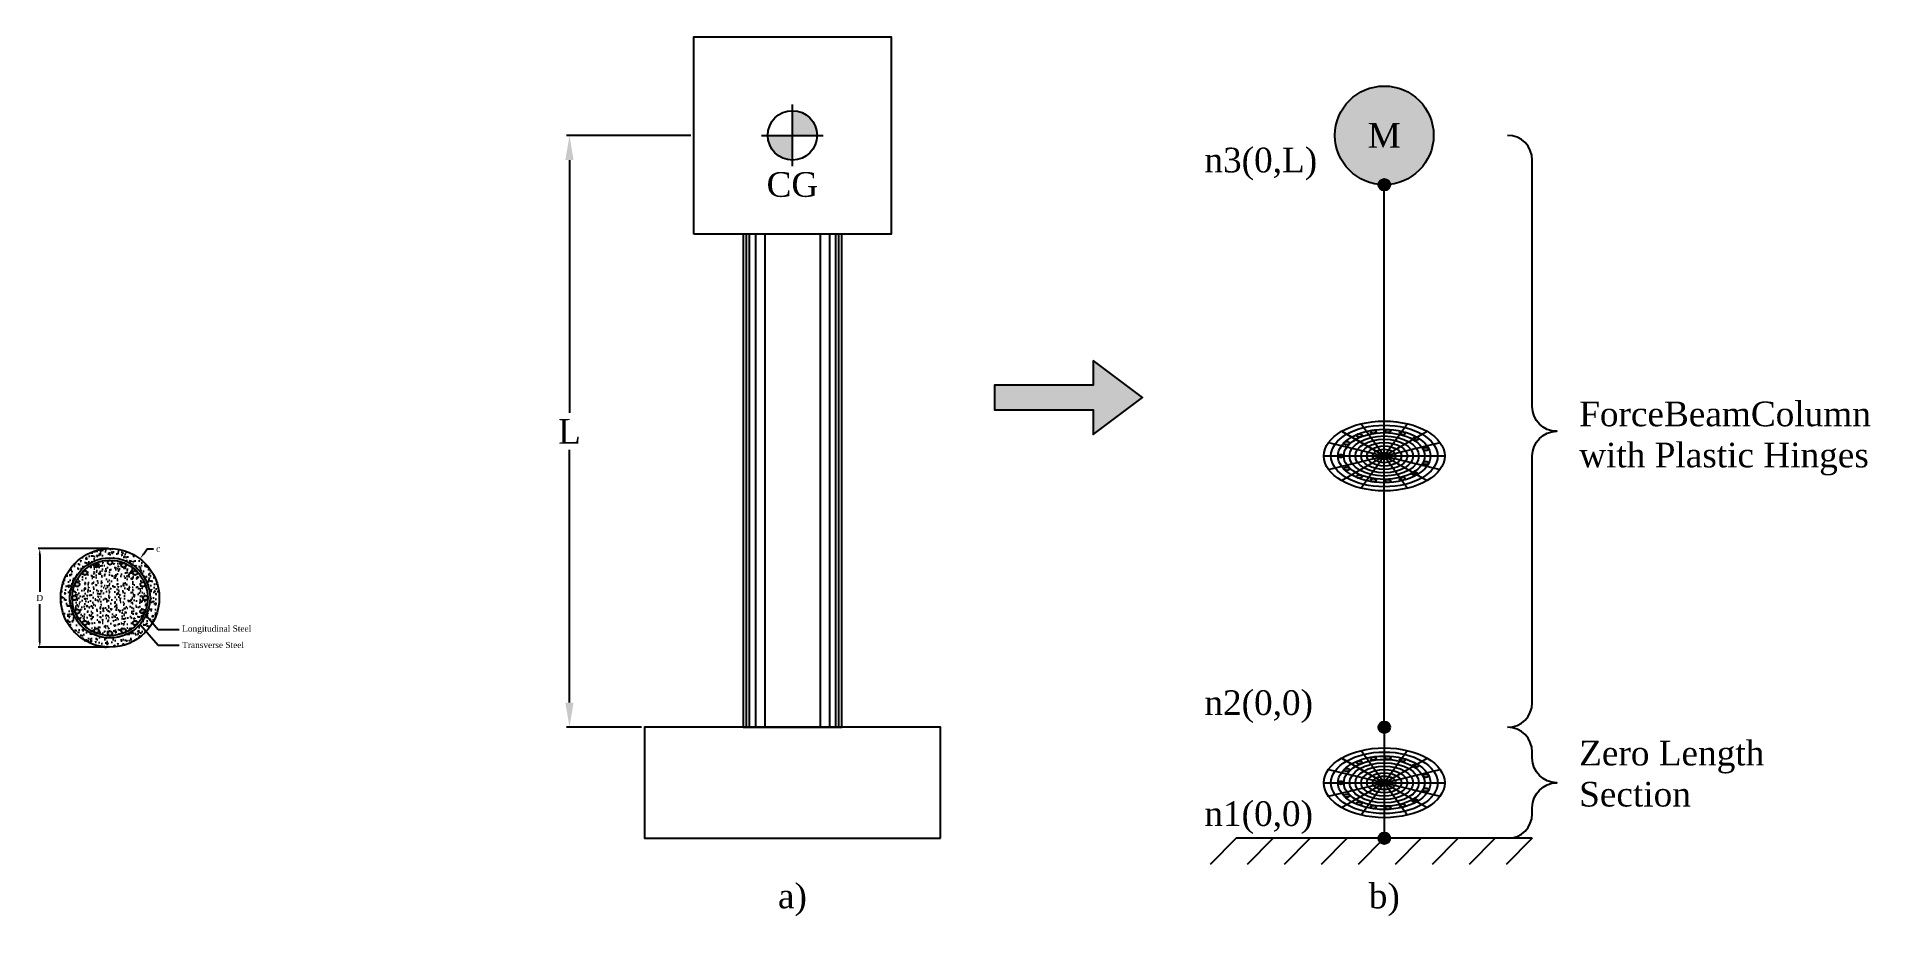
# Model space of a CAD drawing. Header units: inches. Extents: x -99 to 199, y -13 to 130.
import ezdxf

# ---------------------------------------------------------------- set-up
doc = ezdxf.new("R2010")
doc.units = ezdxf.units.IN
doc.header["$MEASUREMENT"] = 0
doc.header["$PDMODE"] = 35
for name, color, linetype in [('L01', 1, 'Continuous'), ('L03', 3, 'Continuous'), ('L04', 4, 'Continuous'), ('L05', 5, 'Continuous'), ('L06', 6, 'Continuous'), ('L252', 252, 'Continuous')]:
    doc.layers.add(name, color=color, linetype=linetype)
doc.styles.add('TNR', font='times.ttf')
doc.dimstyles.new('Annnotation_01', dxfattribs={"dimtxt": 1, "dimasz": 1, "dimexe": 0.25, "dimexo": 0.25, "dimgap": 0.5, "dimtad": 0, "dimtih": 1, "dimtoh": 1, "dimdec": 4, "dimzin": 0, "dimdsep": 46, "dimtxsty": 'TNR', "dimcen": 0.25, "dimclrt": 3, "dimadec": 0, "dimazin": 0, "dimtfac": 1, "dimtdec": 4, "dimtofl": 0, "dimtmove": 0, "dimatfit": 3, "dimfxl": 1, "dimtolj": 1, "dimtzin": 0, "dimarcsym": 0})
doc.dimstyles.new('Annnotation_03', dxfattribs={"dimtxt": 4, "dimasz": 4, "dimexe": 0.5, "dimexo": 0.5, "dimgap": 1, "dimtad": 0, "dimtih": 1, "dimtoh": 1, "dimdec": 4, "dimzin": 0, "dimdsep": 46, "dimtxsty": 'TNR', "dimcen": 1, "dimclrt": 3, "dimadec": 0, "dimazin": 0, "dimtfac": 1, "dimtdec": 4, "dimtofl": 0, "dimtmove": 0, "dimatfit": 3, "dimfxl": 1, "dimtolj": 1, "dimtzin": 0, "dimarcsym": 0})
pattern_1 = [(50, (-212, 0), (1.79315, -0.15688), [0.1875, -2.0625]), (355, (-212, 0), (-0.346878, 1.88048), [0.15, -1.65]), (100.4514, (-211.8506, -0.013), (1.446272, 1.7236), [0.15935, -1.752855]), (46.1842, (-212, 0.5), (2.668103, -0.413798), [0.28125, -3.09375]), (96.6356, (-211.7777, 0.4655), (2.336655, 2.435297), [0.239026, -2.629284]), (351.1842, (-212, 0.5), (2.336655, 2.435297), [0.225, -2.475]), (21, (-211.75, 0.375), (1.492268, -1.006547), [0.1875, -2.0625]), (326, (-211.75, 0.375), (0.608288, 1.812875), [0.15, -1.65]), (71.4514, (-211.6256, 0.2911), (2.100556, 0.806328), [0.15935, -1.752855]), (37.5, (-212, 0), (0.0303996, 0.8322346), [0, -1.63, 0, -1.675, 0, -1.65625]), (7.5, (-212, 0), (0.657674, 0.986029), [0, -0.955, 0, -1.5925, 0, -0.63125]), (327.5, (-212.5575, 0), (1.334556, -0.0563872), [0, -0.625, 0, -1.95, 0, -2.5875]), (317.5, (-212.8075, 0), (1.457965, 0.250262), [0, -0.8125, 0, -1.295, 0, -1.8375])]

# ---------------------------------------------------------------- blocks, each defined once
blk = doc.blocks.new('*U1')
blk.add_circle((0, 0), 0.375)
blk = doc.blocks.new('*U2')
at = {"layer": 'L03', "color": 0, "linetype": 'ByBlock', "lineweight": -2, "transparency": 16777216}
for p, rotation in [((91.11, 44.3), 112.4999999999999), ((93.31, 44.73), 89.99999999999991), ((95.51, 44.3), 67.49999999999993), ((88, 41.19), 157.4999999999999), ((89.25, 43.05), 134.9999999999999), ((97.38, 43.05), 44.99999999999995), ((98.62, 41.19), 22.49999999999998), ((87.56, 38.98), 180), ((88, 36.78), 202.4999999999998), ((98.62, 36.78), 337.4999999999997), ((89.25, 34.92), 224.9999999999998), ((91.11, 33.67), 247.4999999999997), ((93.31, 33.23), 269.9999999999998), ((95.51, 33.67), 292.4999999999997), ((97.38, 34.92), 314.9999999999998)]:
    blk.add_blockref('*U1', p, dxfattribs=dict(at, rotation=rotation))
blk.add_blockref('*U1', (99.06, 38.98), dxfattribs=at)
blk = doc.blocks.new('*D5')
at = {"layer": 'Defpoints', "color": 0, "transparency": 16777216}
for p in [(-86.69, 46.98), (-98.08, 30.98), (-86.69, 30.98)]:
    blk.add_point(p, dxfattribs=at)
at = {"layer": 'L01', "color": 0, "lineweight": -2, "transparency": 16777216}
for p, q in [((-86.94, 46.98), (-98.33, 46.98)), ((-98.08, 45.98), (-98.08, 39.98)), ((-98.08, 31.98), (-98.08, 37.98)), ((-86.94, 30.98), (-98.33, 30.98))]:
    blk.add_line(p, q, dxfattribs=at)
at = {"layer": 'L01', "color": 0, "transparency": 16777216}
for points in [[(-98.25, 45.98), (-97.91, 45.98), (-98.08, 46.98)], [(-98.25, 31.98), (-97.91, 31.98), (-98.08, 30.98)]]:
    blk.add_solid(points, dxfattribs=at)
at = {"layer": 'L01', "color": 3, "transparency": 16777216, "insert": (-98.08, 38.98), "char_height": 1, "attachment_point": 5, "style": 'TNR'}
blk.add_mtext('\\A1;D', dxfattribs=at)
blk = doc.blocks.new('*D7')
at = {"layer": 'Defpoints', "color": 0, "transparency": 16777216}
for p in [(-82.1, 45.54), (-81.8, 45.33), (-82.96, 44.31)]:
    blk.add_point(p, dxfattribs=at)
at = {"layer": 'L01', "color": 0, "lineweight": -2, "transparency": 16777216}
for p, q in [((-81.9, 45.39), (-81.59, 45.18)), ((-81.22, 46.15), (-80.65, 46.97)), ((-80.65, 46.97), (-79.65, 46.97)), ((-83.23, 43.28), (-83.81, 42.46)), ((-82.76, 44.17), (-82.45, 43.95))]:
    blk.add_line(p, q, dxfattribs=at)
at = {"layer": 'L01', "color": 0, "transparency": 16777216}
for points in [[(-81.36, 46.24), (-81.09, 46.05), (-81.8, 45.33)], [(-83.37, 43.37), (-83.1, 43.18), (-82.66, 44.1)]]:
    blk.add_solid(points, dxfattribs=at)
at = {"layer": 'L01', "color": 3, "transparency": 16777216, "insert": (-78.87, 46.97), "char_height": 1, "attachment_point": 5, "style": 'TNR'}
blk.add_mtext('\\A1;c', dxfattribs=at)
blk = doc.blocks.new('*D8')
at = {"layer": 'Defpoints', "color": 0, "transparency": 16777216}
for p in [(-12.16, 114), (8, 114), (0, 18)]:
    blk.add_point(p, dxfattribs=at)
at = {"layer": 'L01', "color": 0, "lineweight": -2, "transparency": 16777216}
for p, q in [((7.5, 114), (-12.66, 114)), ((-12.16, 110), (-12.16, 69)), ((-12.16, 22), (-12.16, 63)), ((-0.5, 18), (-12.66, 18))]:
    blk.add_line(p, q, dxfattribs=at)
at = {"layer": 'L01', "color": 0, "transparency": 16777216}
for points in [[(-12.83, 110), (-11.5, 110), (-12.16, 114)], [(-12.83, 22), (-11.5, 22), (-12.16, 18)]]:
    blk.add_solid(points, dxfattribs=at)
at = {"layer": 'L01', "color": 3, "transparency": 16777216, "insert": (-12.16, 66), "char_height": 4, "attachment_point": 5, "style": 'TNR'}
blk.add_mtext('\\A1;L', dxfattribs=at)

msp = doc.modelspace()

# ---------------------------------------------------------------- hatches: boundary and pattern name
at = {"true_color": 0xef3340}
h = msp.add_hatch(color=240, dxfattribs=at)
h.dxf.hatch_style = 1
h.paths.add_polyline_path([(72.78354, 77.49962), (72.78354, 73.49962), (56.78354, 73.49962), (56.78354, 69.49962), (72.78354, 69.49962), (72.78354, 65.49962), (80.78354, 71.49962)])
at = {"layer": 'L03'}
h = msp.add_hatch(color=256, dxfattribs=at)
h.dxf.hatch_style = 1
h.paths.add_polyline_path([(24, 118), (24, 114), (28, 114, 0.414213562)])
h.paths.add_polyline_path([(24, 114), (20, 114, 0.414213562), (24, 110)])
h = msp.add_hatch(color=256, dxfattribs=at)
h.dxf.hatch_style = 1
edge = h.paths.add_edge_path()
edge.add_ellipse((112.95772, 61.99997), major_axis=(-0.45928, 0), ratio=0.577350269, start_angle=0, end_angle=360)
edge = h.paths.add_edge_path()
edge.add_ellipse((113.94923, 59.91976), major_axis=(-0.45928, 0), ratio=0.577350269, start_angle=0, end_angle=360)
edge = h.paths.add_edge_path()
edge.add_ellipse((115.94731, 58.67485), major_axis=(-0.45928, 0), ratio=0.577350269, start_angle=0, end_angle=360)
edge = h.paths.add_edge_path()
edge.add_ellipse((118.2301, 58.06462), major_axis=(-0.45928, 0), ratio=0.577350269, start_angle=0, end_angle=360)
edge = h.paths.add_edge_path()
edge.add_ellipse((120.59185, 57.9485), major_axis=(-0.45928, 0), ratio=0.577350269, start_angle=0, end_angle=360)
edge = h.paths.add_edge_path()
edge.add_ellipse((122.92932, 58.30257), major_axis=(-0.45928, 0), ratio=0.577350269, start_angle=0, end_angle=360)
edge = h.paths.add_edge_path()
edge.add_ellipse((124.97965, 59.125), major_axis=(-0.45928, 0), ratio=0.577350269, start_angle=0, end_angle=360)
edge = h.paths.add_edge_path()
edge.add_ellipse((126.7603, 60.86104), major_axis=(-0.45928, 0), ratio=0.577350269, start_angle=0, end_angle=360)
edge = h.paths.add_edge_path()
edge.add_ellipse((126.7603, 63.1389), major_axis=(-0.45928, 0), ratio=0.577350269, start_angle=0, end_angle=360)
edge = h.paths.add_edge_path()
edge.add_ellipse((125.11115, 64.79695), major_axis=(-0.45928, 0), ratio=0.577350269, start_angle=0, end_angle=360)
edge = h.paths.add_edge_path()
edge.add_ellipse((122.92932, 65.69737), major_axis=(-0.45928, 0), ratio=0.577350269, start_angle=0, end_angle=360)
edge = h.paths.add_edge_path()
edge.add_ellipse((120.59185, 66.05143), major_axis=(-0.45928, 0), ratio=0.577350269, start_angle=0, end_angle=360)
edge = h.paths.add_edge_path()
edge.add_ellipse((118.2301, 65.93532), major_axis=(-0.45928, 0), ratio=0.577350269, start_angle=0, end_angle=360)
edge = h.paths.add_edge_path()
edge.add_ellipse((115.94731, 65.32509), major_axis=(-0.45928, 0), ratio=0.577350269, start_angle=0, end_angle=360)
edge = h.paths.add_edge_path()
edge.add_ellipse((113.94923, 64.08017), major_axis=(-0.45928, 0), ratio=0.577350269, start_angle=0, end_angle=360)
h = msp.add_hatch(color=256, dxfattribs=at)
h.dxf.hatch_style = 1
h.paths.add_polyline_path([(-90.37941, 43.05083, 1), (-91.12941, 43.05083, 1)])
h.paths.add_polyline_path([(-91.62585, 41.18539, 1), (-92.37585, 41.18539, 1)])
h.paths.add_polyline_path([(-92.06354, 38.98496, 1), (-92.81354, 38.98496, 1)])
h.paths.add_polyline_path([(-91.62585, 36.78453, 1), (-92.37585, 36.78453, 1)])
h.paths.add_polyline_path([(-90.37941, 34.9191, 1), (-91.12941, 34.9191, 1)])
h.paths.add_polyline_path([(-89.26397, 33.67266, 1), (-88.51397, 33.67266, 1)])
h.paths.add_polyline_path([(-87.06354, 33.23496, 1), (-86.31354, 33.23496, 1)])
h.paths.add_polyline_path([(-84.86311, 33.67266, 1), (-84.11311, 33.67266, 1)])
h.paths.add_polyline_path([(-82.24768, 34.9191, 1), (-82.99768, 34.9191, 1)])
h.paths.add_polyline_path([(-81.00124, 36.78453, 1), (-81.75124, 36.78453, 1)])
h.paths.add_polyline_path([(-81.31354, 38.98496, 1), (-80.56354, 38.98496, 1)])
h.paths.add_polyline_path([(-82.24768, 43.05083, 1), (-82.99768, 43.05083, 1)])
h.paths.add_polyline_path([(-84.86311, 44.29727, 1), (-84.11311, 44.29727, 1)])
h = msp.add_hatch(color=256, dxfattribs=at)
h.dxf.hatch_style = 1
h.paths.add_polyline_path([(-88.51397, 44.29727, 1), (-89.26397, 44.29727, 1)])
h = msp.add_hatch(color=256, dxfattribs=at)
h.dxf.hatch_style = 1
edge = h.paths.add_edge_path()
edge.add_ellipse((112.95813, 9.00004), major_axis=(-0.45928, 0), ratio=0.577350269, start_angle=0, end_angle=360)
edge = h.paths.add_edge_path()
edge.add_ellipse((113.94963, 6.91984), major_axis=(-0.45928, 0), ratio=0.577350269, start_angle=0, end_angle=360)
edge = h.paths.add_edge_path()
edge.add_ellipse((115.94771, 5.67492), major_axis=(-0.45928, 0), ratio=0.577350269, start_angle=0, end_angle=360)
edge = h.paths.add_edge_path()
edge.add_ellipse((118.2305, 5.06469), major_axis=(-0.45928, 0), ratio=0.577350269, start_angle=0, end_angle=360)
edge = h.paths.add_edge_path()
edge.add_ellipse((120.59226, 4.94858), major_axis=(-0.45928, 0), ratio=0.577350269, start_angle=0, end_angle=360)
edge = h.paths.add_edge_path()
edge.add_ellipse((122.92973, 5.30264), major_axis=(-0.45928, 0), ratio=0.577350269, start_angle=0, end_angle=360)
edge = h.paths.add_edge_path()
edge.add_ellipse((124.98005, 6.12507), major_axis=(-0.45928, 0), ratio=0.577350269, start_angle=0, end_angle=360)
edge = h.paths.add_edge_path()
edge.add_ellipse((126.7607, 7.86111), major_axis=(-0.45928, 0), ratio=0.577350269, start_angle=0, end_angle=360)
edge = h.paths.add_edge_path()
edge.add_ellipse((126.7607, 10.13897), major_axis=(-0.45928, 0), ratio=0.577350269, start_angle=0, end_angle=360)
edge = h.paths.add_edge_path()
edge.add_ellipse((125.11155, 11.79703), major_axis=(-0.45928, 0), ratio=0.577350269, start_angle=0, end_angle=360)
edge = h.paths.add_edge_path()
edge.add_ellipse((122.92973, 12.69744), major_axis=(-0.45928, 0), ratio=0.577350269, start_angle=0, end_angle=360)
edge = h.paths.add_edge_path()
edge.add_ellipse((120.59226, 13.0515), major_axis=(-0.45928, 0), ratio=0.577350269, start_angle=0, end_angle=360)
edge = h.paths.add_edge_path()
edge.add_ellipse((118.2305, 12.93539), major_axis=(-0.45928, 0), ratio=0.577350269, start_angle=0, end_angle=360)
edge = h.paths.add_edge_path()
edge.add_ellipse((115.94771, 12.32516), major_axis=(-0.45928, 0), ratio=0.577350269, start_angle=0, end_angle=360)
edge = h.paths.add_edge_path()
edge.add_ellipse((113.94963, 11.08025), major_axis=(-0.45928, 0), ratio=0.577350269, start_angle=0, end_angle=360)
at = {"layer": 'L04'}
h = msp.add_hatch(color=256, dxfattribs=at)
h.dxf.hatch_style = 1
h.paths.add_polyline_path([(120.93706, 106, 1), (119.06207, 106, 1)])
h = msp.add_hatch(color=256, dxfattribs=at)
h.dxf.hatch_style = 1
h.paths.add_polyline_path([(120.9372, 18, 1), (119.06221, 18, 1)])
h = msp.add_hatch(color=256, dxfattribs=at)
h.dxf.hatch_style = 1
h.paths.add_polyline_path([(120.9372, 0, 1), (119.06221, 0, 1)])
at = {"layer": 'L252'}
h = msp.add_hatch(color=256, dxfattribs=at)
h.dxf.hatch_style = 1
h.paths.add_polyline_path([(128, 114, 1), (112, 114, 1)])
h = msp.add_hatch(dxfattribs=at)
h.set_pattern_fill('AR-CONC', color=256, scale=0.25)
h.set_pattern_definition(pattern_1)
h.paths.add_polyline_path([(-94.68854, 38.98496, 1), (-78.68854, 38.98496, 1)])
h.paths.add_polyline_path([(-80.18854, 38.98496, -1), (-93.18854, 38.98496, -1)], flags=16)
h.paths.add_polyline_path([(-81.31354, 38.98496, -1), (-92.06354, 38.98496, -1)], flags=0)
h.paths.add_polyline_path([(-92.06354, 38.98496, 1), (-81.31354, 38.98496, 1)], flags=0)
h = msp.add_hatch(dxfattribs=at)
h.set_pattern_fill('AR-CONC', color=256, scale=0.25)
h.set_pattern_definition(pattern_1)
h.paths.add_polyline_path([(-91.12941, 43.05083, -0.198912367), (-91.01957, 43.31599, 0.098491403), (-92.34731, 41.3289, -0.820678791), (-91.62585, 41.18539, -1), (-92.37585, 41.18539, -0.098491403), (-92.34731, 41.3289, 0.098491403), (-92.81354, 38.98496, -1), (-92.06354, 38.98496, -1), (-92.81354, 38.98496, 0.098491403), (-92.34731, 36.64103, -0.098491403), (-92.37585, 36.78453, -1), (-91.62585, 36.78453, -0.820678791), (-92.34731, 36.64103, 0.098491403), (-91.01957, 34.65394, -0.198912367), (-91.12941, 34.9191, -1), (-90.37941, 34.9191, -0.668178638), (-91.01957, 34.65394, 0.098491403), (-89.03248, 33.3262, -0.303346684), (-89.26397, 33.67266, -1), (-88.51397, 33.67266, -0.534511136), (-89.03248, 33.3262, 0.098491403), (-86.68854, 32.85996, -0.414213562), (-87.06354, 33.23496, -1), (-86.31354, 33.23496, -0.414213562), (-86.68854, 32.85996, 0.098491403), (-84.34461, 33.3262, -0.534511136), (-84.86311, 33.67266, -1), (-84.11311, 33.67266, -0.303346684), (-84.34461, 33.3262, 0.098491403), (-82.35752, 34.65394, -0.668178638), (-82.99768, 34.9191, -1), (-82.24768, 34.9191, -0.198912367), (-82.35752, 34.65394, 0.098491403), (-81.02978, 36.64103, -0.820678791), (-81.75124, 36.78453, -1), (-81.00124, 36.78453, -0.098491403), (-81.02978, 36.64103, 0.098491403), (-80.56354, 38.98496, -1), (-81.31354, 38.98496, -1), (-80.56354, 38.98496, 0.098491403), (-81.02978, 41.3289, -0.098491403), (-81.00124, 41.18539, -1), (-81.75124, 41.18539, -0.820678791), (-81.02978, 41.3289, 0.098491403), (-82.35752, 43.31599, -0.198912367), (-82.24768, 43.05083, -1), (-82.99768, 43.05083, -0.668178638), (-82.35752, 43.31599, 0.098491403), (-84.34461, 44.64373, -0.303346684), (-84.11311, 44.29727, -1), (-84.86311, 44.29727, -0.534511136), (-84.34461, 44.64373, 0.098491403), (-86.68854, 45.10996, -0.414213562), (-86.31354, 44.73496, -1), (-87.06354, 44.73496, -0.414213562), (-86.68854, 45.10996, 0.098491403), (-89.03248, 44.64373, -0.534511136), (-88.51397, 44.29727, -1), (-89.26397, 44.29727, -0.303346684), (-89.03248, 44.64373, 0.098491403), (-91.01957, 43.31599, -0.668178638), (-90.37941, 43.05083, -1)])

# ---------------------------------------------------------------- linework, layer by layer
at = {"color": 240}
msp.add_lwpolyline([(72.78354, 77.49962), (72.78354, 73.49962), (56.78354, 73.49962), (56.78354, 69.49962), (72.78354, 69.49962), (72.78354, 65.49962), (80.78354, 71.49962)], close=True, dxfattribs=at)
at = {"layer": 'L01'}
for p, q in [((113.07176, 65.99998), (126.92817, 57.99998)), ((120, 61.99996), (113.07176, 65.99998)), ((113.0718, 58), (126.9282, 66)), ((116.25041, 67.22624), (123.7495, 56.77374)), ((123.74948, 67.22626), (116.25048, 56.77375)), ((110.94784, 64.16474), (129.05213, 59.8352)), ((110.94788, 59.83519), (129.05213, 64.16479)), ((110.20204, 61.99984), (129.79796, 62.00002)), ((113.07216, 13.00005), (126.92857, 5.00005)), ((120.0004, 9.00003), (113.07216, 13.00005)), ((113.0722, 5.00007), (126.92861, 13.00007)), ((116.25082, 14.22631), (123.7499, 3.77382)), ((123.74988, 14.22634), (116.25089, 3.77382)), ((110.20244, 8.99991), (129.79836, 9.00009)), ((110.94824, 11.16482), (129.05253, 6.83528)), ((110.94828, 6.83527), (129.05254, 11.16486))]:
    msp.add_line(p, q, dxfattribs=at)
for points in [[(139.99933, 18, 0.413388422), (143.99933, 21.98877), (143.99933, 62, -0.414212121), (147.99931, 66, -0.414212724), (143.99931, 69.99999), (143.99917, 110.00003, 0.414213148), (139.99912, 114, 0.99999123)], [(139.99949, 0, 0.413388422), (143.99949, 3.98877), (143.99949, 5, -0.414212121), (147.99947, 9, -0.414212724), (143.99947, 12.99999), (143.99933, 14.00003, 0.414213148), (139.99929, 18, 0.99999123)]]:
    msp.add_lwpolyline(points, format="xyb", dxfattribs=at)
for centre, major_axis in [((119.99974, 61.99993), (-8.65008, 0)), ((120, 62), (-7.50156, 0)), ((120, 62), (-6.56381, 0)), ((120, 61.99996), (-5.62621, 0)), ((120, 62), (-4.68848, 0)), ((120, 61.99996), (-3.75081, 0)), ((120, 62), (-2.81308, 0)), ((120, 61.99996), (-1.8754, 0)), ((120, 62), (-0.93768, 0)), ((120.00015, 9), (-8.65008, 0)), ((120.0004, 9.00007), (-7.50156, 0)), ((120.0004, 9.00007), (-6.56381, 0)), ((120.0004, 9.00003), (-5.62621, 0)), ((120.0004, 9.00007), (-4.68848, 0)), ((120.0004, 9.00003), (-3.75081, 0)), ((120.0004, 9.00007), (-2.81308, 0)), ((120.0004, 9.00003), (-1.8754, 0)), ((120.0004, 9.00007), (-0.93768, 0))]:
    msp.add_ellipse(centre, major_axis=major_axis, ratio=0.577350269, dxfattribs=at)
at = {"layer": 'L03'}
for p, q in [((24, 109), (24, 119)), ((19, 114), (29, 114))]:
    msp.add_line(p, q, dxfattribs=at)
for centre, radius in [((24, 114), 4), ((-86.68854, 38.98496), 6.5), ((-86.68854, 38.98496), 6.125)]:
    msp.add_circle(centre, radius, dxfattribs=at)
for centre in [(115.94731, 65.32509), (115.94731, 65.32509), (118.2301, 65.93532), (118.2301, 65.93532), (120.59185, 66.05143), (120.59185, 66.05143), (122.92932, 65.69737), (122.92932, 65.69737), (113.94923, 64.08017), (113.94923, 64.08017), (125.11115, 64.79695), (125.11115, 64.79695), (126.7603, 63.1389), (126.7603, 63.1389), (112.95772, 61.99997), (112.95772, 61.99997), (113.94923, 59.91976), (113.94923, 59.91976), (126.7603, 60.86104), (126.7603, 60.86104), (115.94731, 58.67485), (115.94731, 58.67485), (118.2301, 58.06462), (118.2301, 58.06462), (120.59185, 57.9485), (120.59185, 57.9485), (122.92932, 58.30257), (122.92932, 58.30257), (124.97965, 59.125), (124.97965, 59.125), (115.94771, 12.32516), (115.94771, 12.32516), (118.2305, 12.93539), (118.2305, 12.93539), (120.59226, 13.0515), (120.59226, 13.0515), (122.92973, 12.69744), (122.92973, 12.69744), (125.11155, 11.79703), (125.11155, 11.79703), (112.95813, 9.00004), (112.95813, 9.00004), (113.94963, 11.08025), (113.94963, 11.08025), (126.7607, 10.13897), (126.7607, 10.13897), (113.94963, 6.91984), (113.94963, 6.91984), (124.98005, 6.12507), (124.98005, 6.12507), (126.7607, 7.86111), (126.7607, 7.86111), (115.94771, 5.67492), (115.94771, 5.67492), (118.2305, 5.06469), (118.2305, 5.06469), (120.59226, 4.94858), (120.59226, 4.94858), (122.92973, 5.30264), (122.92973, 5.30264)]:
    msp.add_ellipse(centre, major_axis=(-0.45928, 0), ratio=0.577350269, dxfattribs=at)
at = {"layer": 'L04'}
msp.add_lwpolyline([(16, 18), (32, 18), (32, 98), (16, 98)], close=True, dxfattribs=at)
for centre, radius in [((119.99956, 106), 0.93749), ((-86.68854, 38.98496), 8), ((119.99971, 18), 0.93749), ((119.99971, 0), 0.93749)]:
    msp.add_circle(centre, radius, dxfattribs=at)
for centre in [(120, 62), (120.0004, 9.00007)]:
    msp.add_ellipse(centre, major_axis=(-9.79796, 0), ratio=0.577350269, dxfattribs=at)
at = {"layer": 'L05'}
for p, q in [((119.99971, 18), (120, 106)), ((119.99971, 18), (120.00015, 0)), ((96.00015, 0), (91.75751, -4.24264)), ((144.00015, 0), (96.00015, 0)), ((102.00015, 0), (97.75751, -4.24264)), ((108.00015, 0), (103.75751, -4.24264)), ((114.00015, 0), (109.75751, -4.24264)), ((120.00015, 0), (115.75751, -4.24264)), ((126.00015, 0), (121.75751, -4.24264)), ((132.00015, 0), (127.75751, -4.24264)), ((138.00015, 0), (133.75751, -4.24264)), ((144.00015, 0), (139.75751, -4.24264))]:
    msp.add_line(p, q, dxfattribs=at)
for points in [[(8, 98), (8, 130), (40, 130), (40, 98)], [(48, 0), (48, 18), (0, 18), (0, 0)]]:
    msp.add_lwpolyline(points, close=True, dxfattribs=at)
at = {"layer": 'L06'}
msp.add_circle((120, 114), 8, dxfattribs=at)
at = {"layer": 'L252'}
for p, q in [((16.5, 98), (16.5, 18)), ((17, 98), (17, 18)), ((18, 98), (18, 18)), ((19.5, 98), (19.5, 18)), ((28.5, 98), (28.5, 18)), ((30, 98), (30, 18)), ((31, 98), (31, 18)), ((31.5, 98), (31.5, 18))]:
    msp.add_line(p, q, dxfattribs=at)

# ---------------------------------------------------------------- block references
at = {"layer": 'L03'}
msp.add_blockref('*U2', (-180, 0), dxfattribs=at)

# ---------------------------------------------------------------- texts
at = {"color": 3, "char_height": 1, "attachment_point": 4, "style": 'TNR'}
for s, insert in [('Longitudinal Steel', (-74.97697, 33.84817)), ('Transverse Steel', (-74.97697, 31.34817))]:
    msp.add_mtext(s, dxfattribs=dict(at, insert=insert))
at = {"layer": 'L03', "char_height": 4, "style": 'TNR'}
for s, width, insert, attachment_point in [('M', 13, (120, 114), 5), ('n3(0,L)', 30.9609528, (90.82215, 111.99907), 1), ('CG', 13, (24, 106), 5), ('ForceBeamColumn\\Pwith Plastic Hinges', 46.9390979, (151.60632, 70.82439), 1), ('n2(0,0)', 30.9609528, (90.8223, 23.99907), 1), ('Zero Length Section', 30.9609528, (151.60632, 15.82439), 1), ('n1(0,0)', 30.9609528, (90.82274, 6), 1), ('a)', 30.9609528, (24.00038, -10), 5), ('b)', 30.9609528, (120.00015, -10), 5)]:
    msp.add_mtext_dynamic_manual_height_columns(s, width=width, gutter_width=1, heights=[0], dxfattribs=dict(at, insert=insert, attachment_point=attachment_point))

# ---------------------------------------------------------------- dimensions: what is measured, and where the dimension line sits
at = {"layer": 'L01'}
for base, p1, p2, text, dimstyle, picture, middle in [((-12.16363, 114), (0, 18), (8, 114), 'L', 'Annnotation_03', '*D8', (-12.16363, 66)), ((-98.07844, 30.98496), (-86.68854, 46.98496), (-86.68854, 30.98496), 'D', 'Annnotation_01', '*D5', (-98.07844, 38.98496))]:
    dim = msp.add_linear_dim(base=base, p1=p1, p2=p2, angle=90, text=text, dimstyle=dimstyle, dxfattribs=at)
    dim.commit()
    dim.dimension.update_dxf_attribs({"geometry": picture, "text_midpoint": middle})
dim = msp.add_aligned_dim(p1=(-82.9603, 44.30945), p2=(-82.09993, 45.53818), distance=-0.36813, text='c', dimstyle='Annnotation_01', dxfattribs=at)
dim.commit()
dim.dimension.update_dxf_attribs({"geometry": '*D7', "text_midpoint": (-78.87292, 46.96533)})

# ---------------------------------------------------------------- leaders
at = {"layer": 'L01', "annotation_type": 0, "has_hookline": 1, "hookline_direction": 0}
for points, text_width in [([(-81.37624, 36.78453), (-78.86721, 33.84817), (-75.47697, 33.84817)], 10.88969), ([(-81.82056, 34.67768), (-78.86721, 31.34817), (-75.47697, 31.34817)], 9.72386)]:
    msp.add_leader(points, dimstyle='Annnotation_01', dxfattribs=dict(at, text_width=text_width))

doc.saveas('drawing.dxf')
